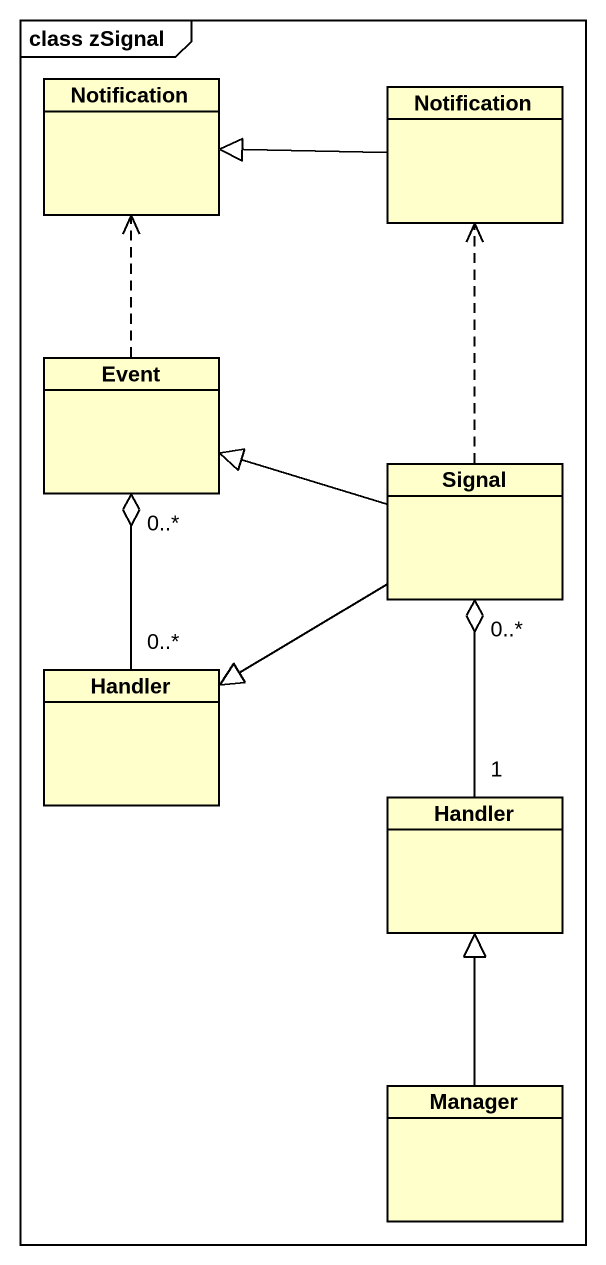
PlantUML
@startuml
mainframe class zSignal
hide circle
hide empty members
class Notification
class "Notification" as Notification_2
class Event
class Signal
class Handler
class "Handler" as Handler_2
class Manager
Notification_2 -left-|> Notification
Event .up.> Notification
Signal .up.> Notification_2
Signal -left-|> Event
Signal --|> Handler
Handler "0..*" -up-o "0..*" Event
Handler_2 "1" -up-o "0..*" Signal
Manager -up-|> Handler_2
@enduml
